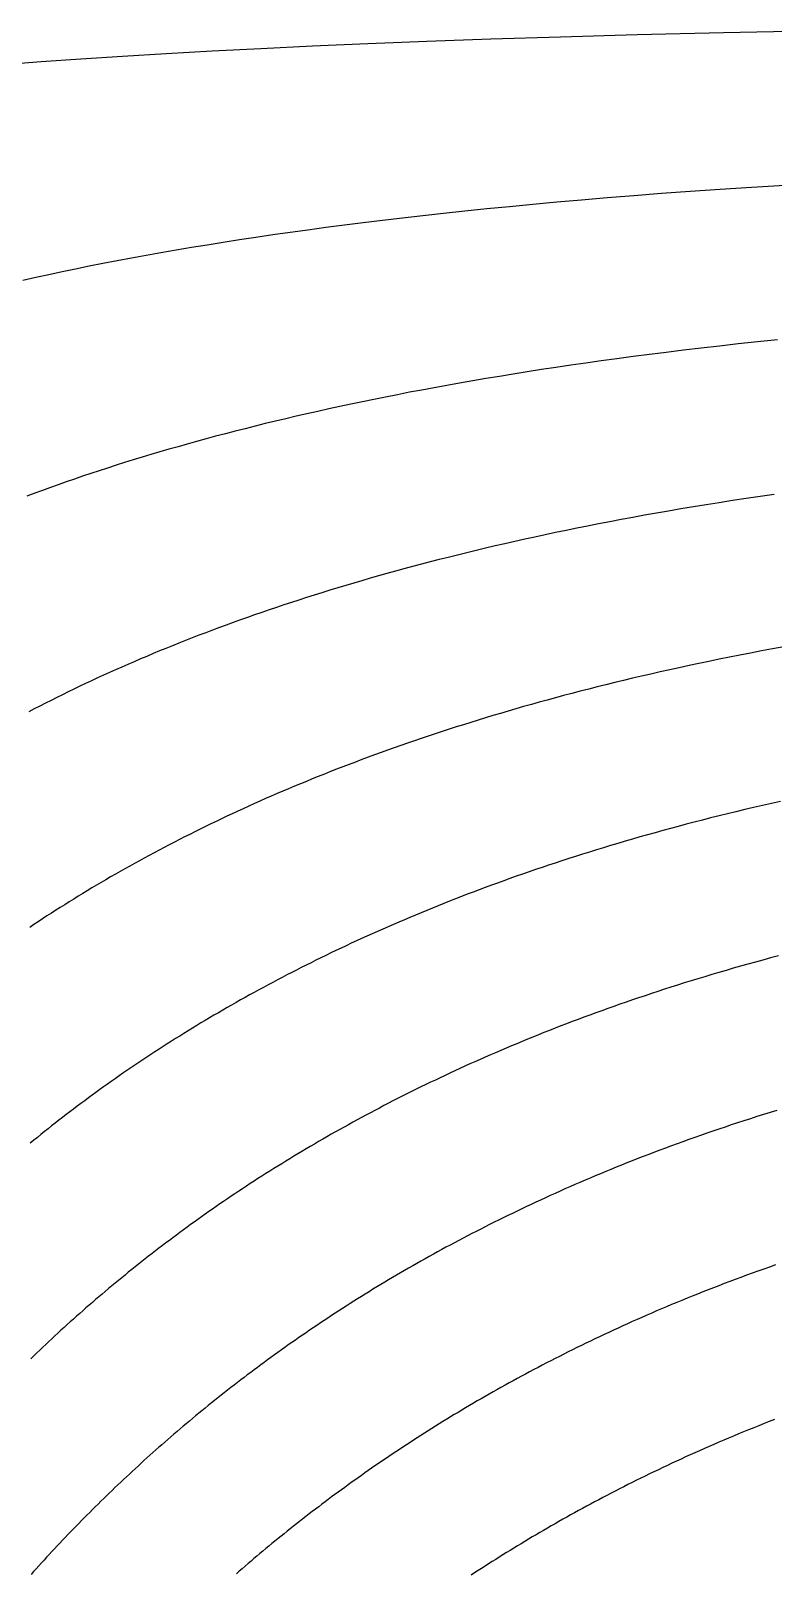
# Model space of a CAD drawing. Extents: x 2 to 198, y -170 to -3.
# Drawn here: x 45.1 to 73, y -60.9 to -2.9 of the extents above; entities that cross this region are included whole.
import ezdxf

# ---------------------------------------------------------------- set-up
doc = ezdxf.new("R2010")
doc.units = 0
doc.layers.add('MyLines', color=7, linetype='Continuous')

msp = doc.modelspace()

# ---------------------------------------------------------------- linework, layer by layer
at = {"layer": 'MyLines'}
for p, q in [((74.843, -2.866), (71.117, -2.943)), ((55.668, -3.446), (53.722, -3.538)), ((57.744, -3.357), (55.668, -3.446)), ((59.97, -3.269), (57.744, -3.357)), ((62.373, -3.185), (59.97, -3.269)), ((64.992, -3.102), (62.373, -3.185)), ((67.879, -3.021), (64.992, -3.102)), ((71.117, -2.943), (67.879, -3.021)), ((45.463, -4.036), (44.042, -4.143)), ((46.952, -3.931), (45.463, -4.036)), ((48.514, -3.829), (46.952, -3.931)), ((50.157, -3.729), (48.514, -3.829)), ((51.889, -3.632), (50.157, -3.729)), ((53.722, -3.538), (51.889, -3.632)), ((73.423, -8.682), (72.179, -8.759)), ((65.78, -9.236), (64.848, -9.318)), ((66.745, -9.155), (65.78, -9.236)), ((67.746, -9.074), (66.745, -9.155)), ((68.785, -8.994), (67.746, -9.074)), ((69.867, -8.915), (68.785, -8.994)), ((70.996, -8.837), (69.867, -8.915)), ((72.179, -8.759), (70.996, -8.837)), ((59.808, -9.827), (59.045, -9.914)), ((60.59, -9.74), (59.808, -9.827)), ((61.394, -9.654), (60.59, -9.74)), ((62.219, -9.569), (61.394, -9.654)), ((63.069, -9.485), (62.219, -9.569)), ((63.945, -9.401), (63.069, -9.485)), ((64.848, -9.318), (63.945, -9.401)), ((55.492, -10.362), (54.828, -10.455)), ((56.171, -10.271), (55.492, -10.362)), ((56.865, -10.181), (56.171, -10.271)), ((57.574, -10.091), (56.865, -10.181)), ((58.301, -10.002), (57.574, -10.091)), ((59.045, -9.914), (58.301, -10.002)), ((51.112, -11.025), (50.533, -11.123)), ((51.702, -10.928), (51.112, -11.025)), ((52.303, -10.831), (51.702, -10.928)), ((52.915, -10.736), (52.303, -10.831)), ((53.54, -10.641), (52.915, -10.736)), ((54.177, -10.547), (53.54, -10.641)), ((54.828, -10.455), (54.177, -10.547)), ((48.317, -11.523), (47.786, -11.626)), ((48.857, -11.422), (48.317, -11.523)), ((49.406, -11.321), (48.857, -11.422)), ((49.964, -11.222), (49.406, -11.321)), ((50.533, -11.123), (49.964, -11.222)), ((45.259, -12.152), (44.777, -12.26)), ((45.749, -12.045), (45.259, -12.152)), ((46.246, -11.939), (45.749, -12.045)), ((46.751, -11.833), (46.246, -11.939)), ((47.265, -11.729), (46.751, -11.833)), ((47.786, -11.626), (47.265, -11.729)), ((73.146, -14.497), (72.399, -14.574)), ((68.338, -15.047), (67.719, -15.127)), ((68.971, -14.967), (68.338, -15.047)), ((69.621, -14.888), (68.971, -14.967)), ((70.287, -14.809), (69.621, -14.888)), ((70.972, -14.73), (70.287, -14.809)), ((71.675, -14.652), (70.972, -14.73)), ((72.399, -14.574), (71.675, -14.652)), ((64.273, -15.618), (63.737, -15.701)), ((64.818, -15.535), (64.273, -15.618)), ((65.375, -15.453), (64.818, -15.535)), ((65.942, -15.371), (65.375, -15.453)), ((66.522, -15.289), (65.942, -15.371)), ((67.114, -15.208), (66.522, -15.289)), ((67.719, -15.127), (67.114, -15.208)), ((60.717, -16.21), (60.242, -16.297)), ((61.199, -16.124), (60.717, -16.21)), ((61.69, -16.039), (61.199, -16.124)), ((62.188, -15.954), (61.69, -16.039)), ((62.696, -15.869), (62.188, -15.954)), ((63.212, -15.785), (62.696, -15.869)), ((63.737, -15.701), (63.212, -15.785)), ((57.54, -16.825), (57.112, -16.915)), ((57.974, -16.736), (57.54, -16.825)), ((58.414, -16.647), (57.974, -16.736)), ((58.861, -16.559), (58.414, -16.647)), ((59.315, -16.471), (58.861, -16.559)), ((59.775, -16.384), (59.315, -16.471)), ((60.242, -16.297), (59.775, -16.384)), ((55.056, -17.371), (54.66, -17.464)), ((55.456, -17.279), (55.056, -17.371)), ((55.862, -17.187), (55.456, -17.279)), ((56.273, -17.096), (55.862, -17.187)), ((56.69, -17.005), (56.273, -17.096)), ((57.112, -16.915), (56.69, -17.005)), ((52.754, -17.934), (52.387, -18.03)), ((53.127, -17.839), (52.754, -17.934)), ((53.503, -17.745), (53.127, -17.839)), ((53.884, -17.65), (53.503, -17.745)), ((54.27, -17.557), (53.884, -17.65)), ((54.66, -17.464), (54.27, -17.557)), ((50.609, -18.516), (50.266, -18.615)), ((50.957, -18.418), (50.609, -18.516)), ((51.308, -18.32), (50.957, -18.418)), ((51.664, -18.223), (51.308, -18.32)), ((52.023, -18.126), (51.664, -18.223)), ((52.387, -18.03), (52.023, -18.126)), ((48.6, -19.116), (48.277, -19.218)), ((48.926, -19.015), (48.6, -19.116)), ((49.256, -18.914), (48.926, -19.015)), ((49.589, -18.814), (49.256, -18.914)), ((49.925, -18.714), (49.589, -18.814)), ((50.266, -18.615), (49.925, -18.714)), ((47.018, -19.632), (46.711, -19.736)), ((47.328, -19.528), (47.018, -19.632)), ((47.641, -19.424), (47.328, -19.528)), ((47.958, -19.321), (47.641, -19.424)), ((48.277, -19.218), (47.958, -19.321)), ((45.218, -20.268), (44.928, -20.376)), ((45.511, -20.161), (45.218, -20.268)), ((45.807, -20.054), (45.511, -20.161)), ((46.105, -19.947), (45.807, -20.054)), ((46.406, -19.842), (46.105, -19.947)), ((46.711, -19.736), (46.406, -19.842)), ((73.028, -20.313), (72.495, -20.39)), ((69.516, -20.861), (69.052, -20.94)), ((69.989, -20.782), (69.516, -20.861)), ((70.47, -20.703), (69.989, -20.782)), ((70.961, -20.624), (70.47, -20.703)), ((71.462, -20.546), (70.961, -20.624)), ((71.973, -20.468), (71.462, -20.546)), ((72.495, -20.39), (71.973, -20.468)), ((66.426, -21.423), (66.012, -21.505)), ((66.846, -21.342), (66.426, -21.423)), ((67.273, -21.261), (66.846, -21.342)), ((67.707, -21.18), (67.273, -21.261)), ((68.148, -21.1), (67.707, -21.18)), ((68.596, -21.02), (68.148, -21.1)), ((69.052, -20.94), (68.596, -21.02)), ((63.649, -22.001), (63.273, -22.085)), ((64.029, -21.918), (63.649, -22.001)), ((64.415, -21.835), (64.029, -21.918)), ((64.806, -21.752), (64.415, -21.835)), ((65.202, -21.669), (64.806, -21.752)), ((65.604, -21.587), (65.202, -21.669)), ((66.012, -21.505), (65.604, -21.587)), ((61.116, -22.595), (60.772, -22.681)), ((61.465, -22.509), (61.116, -22.595)), ((61.818, -22.424), (61.465, -22.509)), ((62.175, -22.338), (61.818, -22.424)), ((62.537, -22.254), (62.175, -22.338)), ((62.903, -22.169), (62.537, -22.254)), ((63.273, -22.085), (62.903, -22.169)), ((58.783, -23.204), (58.463, -23.293)), ((59.105, -23.116), (58.783, -23.204)), ((59.431, -23.028), (59.105, -23.116)), ((59.761, -22.941), (59.431, -23.028)), ((60.094, -22.854), (59.761, -22.941)), ((60.431, -22.767), (60.094, -22.854)), ((60.772, -22.681), (60.431, -22.767)), ((56.915, -23.74), (56.615, -23.83)), ((57.219, -23.65), (56.915, -23.74)), ((57.525, -23.56), (57.219, -23.65)), ((57.835, -23.47), (57.525, -23.56)), ((58.147, -23.381), (57.835, -23.47)), ((58.463, -23.293), (58.147, -23.381)), ((55.154, -24.287), (54.87, -24.38)), ((55.441, -24.195), (55.154, -24.287)), ((55.73, -24.103), (55.441, -24.195)), ((56.022, -24.012), (55.73, -24.103)), ((56.317, -23.921), (56.022, -24.012)), ((56.615, -23.83), (56.317, -23.921)), ((53.218, -24.943), (52.951, -25.038)), ((53.487, -24.848), (53.218, -24.943)), ((53.759, -24.754), (53.487, -24.848)), ((54.033, -24.66), (53.759, -24.754)), ((54.31, -24.566), (54.033, -24.66)), ((54.589, -24.473), (54.31, -24.566)), ((54.87, -24.38), (54.589, -24.473)), ((51.648, -25.518), (51.393, -25.615)), ((51.904, -25.421), (51.648, -25.518)), ((52.162, -25.325), (51.904, -25.421)), ((52.423, -25.229), (52.162, -25.325)), ((52.686, -25.133), (52.423, -25.229)), ((52.951, -25.038), (52.686, -25.133)), ((50.151, -26.107), (49.909, -26.206)), ((50.396, -26.008), (50.151, -26.107)), ((50.642, -25.909), (50.396, -26.008)), ((50.891, -25.811), (50.642, -25.909)), ((51.141, -25.713), (50.891, -25.811)), ((51.393, -25.615), (51.141, -25.713)), ((73.385, -26.051), (72.963, -26.129)), ((48.956, -26.608), (48.723, -26.709)), ((49.192, -26.507), (48.956, -26.608)), ((49.429, -26.407), (49.192, -26.507)), ((49.668, -26.306), (49.429, -26.407)), ((49.909, -26.206), (49.668, -26.306)), ((70.196, -26.675), (69.824, -26.754)), ((70.573, -26.597), (70.196, -26.675)), ((70.955, -26.518), (70.573, -26.597)), ((71.344, -26.44), (70.955, -26.518)), ((71.739, -26.361), (71.344, -26.44)), ((72.14, -26.284), (71.739, -26.361)), ((72.548, -26.206), (72.14, -26.284)), ((72.963, -26.129), (72.548, -26.206)), ((47.579, -27.222), (47.355, -27.326)), ((47.805, -27.119), (47.579, -27.222)), ((48.032, -27.016), (47.805, -27.119)), ((48.26, -26.913), (48.032, -27.016)), ((48.491, -26.811), (48.26, -26.913)), ((48.723, -26.709), (48.491, -26.811)), ((67.701, -27.234), (67.363, -27.314)), ((68.043, -27.153), (67.701, -27.234)), ((68.39, -27.073), (68.043, -27.153)), ((68.741, -26.993), (68.39, -27.073)), ((69.097, -26.913), (68.741, -26.993)), ((69.458, -26.834), (69.097, -26.913)), ((69.824, -26.754), (69.458, -26.834)), ((46.259, -27.85), (46.045, -27.956)), ((46.476, -27.745), (46.259, -27.85)), ((46.693, -27.639), (46.476, -27.745)), ((46.912, -27.534), (46.693, -27.639)), ((47.133, -27.43), (46.912, -27.534)), ((47.355, -27.326), (47.133, -27.43)), ((65.418, -27.803), (65.107, -27.886)), ((65.733, -27.721), (65.418, -27.803)), ((66.051, -27.639), (65.733, -27.721)), ((66.373, -27.558), (66.051, -27.639)), ((66.699, -27.476), (66.373, -27.558)), ((67.029, -27.395), (66.699, -27.476)), ((67.363, -27.314), (67.029, -27.395)), ((45.2, -28.385), (44.993, -28.493)), ((45.409, -28.277), (45.2, -28.385)), ((45.62, -28.17), (45.409, -28.277)), ((45.832, -28.063), (45.62, -28.17)), ((46.045, -27.956), (45.832, -28.063)), ((63.308, -28.385), (63.018, -28.469)), ((63.6, -28.301), (63.308, -28.385)), ((63.895, -28.218), (63.6, -28.301)), ((64.193, -28.134), (63.895, -28.218)), ((64.494, -28.051), (64.193, -28.134)), ((64.799, -27.968), (64.494, -28.051)), ((65.107, -27.886), (64.799, -27.968)), ((61.341, -28.979), (61.07, -29.065)), ((61.614, -28.894), (61.341, -28.979)), ((61.889, -28.808), (61.614, -28.894)), ((62.168, -28.723), (61.889, -28.808)), ((62.448, -28.638), (62.168, -28.723)), ((62.732, -28.554), (62.448, -28.638)), ((63.018, -28.469), (62.732, -28.554)), ((59.496, -29.586), (59.242, -29.673)), ((59.753, -29.498), (59.496, -29.586)), ((60.012, -29.411), (59.753, -29.498)), ((60.273, -29.324), (60.012, -29.411)), ((60.536, -29.238), (60.273, -29.324)), ((60.802, -29.151), (60.536, -29.238)), ((61.07, -29.065), (60.802, -29.151)), ((58, -30.116), (57.758, -30.205)), ((58.244, -30.027), (58, -30.116)), ((58.491, -29.938), (58.244, -30.027)), ((58.739, -29.849), (58.491, -29.938)), ((58.989, -29.761), (58.739, -29.849)), ((59.242, -29.673), (58.989, -29.761)), ((56.342, -30.746), (56.112, -30.837)), ((56.573, -30.655), (56.342, -30.746)), ((56.807, -30.564), (56.573, -30.655)), ((57.042, -30.474), (56.807, -30.564)), ((57.278, -30.384), (57.042, -30.474)), ((57.517, -30.294), (57.278, -30.384)), ((57.758, -30.205), (57.517, -30.294)), ((54.988, -31.296), (54.768, -31.389)), ((55.209, -31.204), (54.988, -31.296)), ((55.433, -31.112), (55.209, -31.204)), ((55.657, -31.02), (55.433, -31.112)), ((55.884, -30.928), (55.657, -31.02)), ((56.112, -30.837), (55.884, -30.928)), ((53.69, -31.857), (53.478, -31.951)), ((53.902, -31.763), (53.69, -31.857)), ((54.116, -31.669), (53.902, -31.763)), ((54.332, -31.575), (54.116, -31.669)), ((54.549, -31.482), (54.332, -31.575)), ((54.768, -31.389), (54.549, -31.482)), ((73.266, -31.867), (72.921, -31.944)), ((52.443, -32.427), (52.24, -32.524)), ((52.647, -32.332), (52.443, -32.427)), ((52.853, -32.236), (52.647, -32.332)), ((53.06, -32.141), (52.853, -32.236)), ((53.269, -32.046), (53.06, -32.141)), ((53.478, -31.951), (53.269, -32.046)), ((70.638, -32.49), (70.328, -32.569)), ((70.952, -32.412), (70.638, -32.49)), ((71.269, -32.333), (70.952, -32.412)), ((71.591, -32.255), (71.269, -32.333)), ((71.917, -32.177), (71.591, -32.255)), ((72.247, -32.099), (71.917, -32.177)), ((72.582, -32.022), (72.247, -32.099)), ((72.921, -31.944), (72.582, -32.022)), ((51.244, -33.008), (51.048, -33.106)), ((51.44, -32.911), (51.244, -33.008)), ((51.638, -32.813), (51.44, -32.911)), ((51.838, -32.717), (51.638, -32.813)), ((52.038, -32.62), (51.838, -32.717)), ((52.24, -32.524), (52.038, -32.62)), ((68.545, -33.046), (68.259, -33.126)), ((68.834, -32.966), (68.545, -33.046)), ((69.126, -32.886), (68.834, -32.966)), ((69.421, -32.807), (69.126, -32.886)), ((69.72, -32.727), (69.421, -32.807)), ((70.022, -32.648), (69.72, -32.727)), ((70.328, -32.569), (70.022, -32.648)), ((50.088, -33.599), (49.899, -33.699)), ((50.278, -33.5), (50.088, -33.599)), ((50.469, -33.401), (50.278, -33.5)), ((50.661, -33.302), (50.469, -33.401)), ((50.854, -33.204), (50.661, -33.302)), ((51.048, -33.106), (50.854, -33.204)), ((66.605, -33.611), (66.339, -33.692)), ((66.874, -33.529), (66.605, -33.611)), ((67.145, -33.448), (66.874, -33.529)), ((67.42, -33.367), (67.145, -33.448)), ((67.696, -33.287), (67.42, -33.367)), ((67.976, -33.206), (67.696, -33.287)), ((68.259, -33.126), (67.976, -33.206)), ((48.973, -34.201), (48.791, -34.302)), ((49.156, -34.1), (48.973, -34.201)), ((49.34, -33.999), (49.156, -34.1)), ((49.526, -33.899), (49.34, -33.999)), ((49.712, -33.799), (49.526, -33.899)), ((49.899, -33.699), (49.712, -33.799)), ((64.794, -34.185), (64.545, -34.268)), ((65.046, -34.102), (64.794, -34.185)), ((65.3, -34.02), (65.046, -34.102)), ((65.556, -33.938), (65.3, -34.02)), ((65.815, -33.856), (65.556, -33.938)), ((66.076, -33.774), (65.815, -33.856)), ((66.339, -33.692), (66.076, -33.774)), ((47.896, -34.814), (47.72, -34.917)), ((48.073, -34.711), (47.896, -34.814)), ((48.251, -34.608), (48.073, -34.711)), ((48.43, -34.506), (48.251, -34.608)), ((48.61, -34.404), (48.43, -34.506)), ((48.791, -34.302), (48.61, -34.404)), ((63.092, -34.769), (62.857, -34.854)), ((63.329, -34.685), (63.092, -34.769)), ((63.568, -34.601), (63.329, -34.685)), ((63.809, -34.518), (63.568, -34.601)), ((64.052, -34.434), (63.809, -34.518)), ((64.298, -34.351), (64.052, -34.434)), ((64.545, -34.268), (64.298, -34.351)), ((47.025, -35.333), (46.854, -35.437)), ((47.197, -35.228), (47.025, -35.333)), ((47.371, -35.124), (47.197, -35.228)), ((47.545, -35.02), (47.371, -35.124)), ((47.72, -34.917), (47.545, -35.02)), ((61.485, -35.364), (61.262, -35.449)), ((61.709, -35.278), (61.485, -35.364)), ((61.935, -35.193), (61.709, -35.278)), ((62.163, -35.108), (61.935, -35.193)), ((62.392, -35.023), (62.163, -35.108)), ((62.624, -34.938), (62.392, -35.023)), ((62.857, -34.854), (62.624, -34.938)), ((46.011, -35.965), (45.845, -36.072)), ((46.178, -35.859), (46.011, -35.965)), ((46.346, -35.753), (46.178, -35.859)), ((46.514, -35.648), (46.346, -35.753)), ((46.684, -35.542), (46.514, -35.648)), ((46.854, -35.437), (46.684, -35.542)), ((59.96, -35.968), (59.748, -36.055)), ((60.173, -35.881), (59.96, -35.968)), ((60.387, -35.795), (60.173, -35.881)), ((60.604, -35.708), (60.387, -35.795)), ((60.821, -35.622), (60.604, -35.708)), ((61.041, -35.535), (60.821, -35.622)), ((61.262, -35.449), (61.041, -35.535)), ((45.191, -36.501), (45.029, -36.609)), ((45.353, -36.393), (45.191, -36.501)), ((45.516, -36.286), (45.353, -36.393)), ((45.68, -36.179), (45.516, -36.286)), ((45.845, -36.072), (45.68, -36.179)), ((58.711, -36.495), (58.508, -36.583)), ((58.916, -36.406), (58.711, -36.495)), ((59.122, -36.318), (58.916, -36.406)), ((59.329, -36.23), (59.122, -36.318)), ((59.538, -36.143), (59.329, -36.23)), ((59.748, -36.055), (59.538, -36.143)), ((57.316, -37.118), (57.122, -37.208)), ((57.512, -37.029), (57.316, -37.118)), ((57.709, -36.939), (57.512, -37.029)), ((57.906, -36.85), (57.709, -36.939)), ((58.106, -36.761), (57.906, -36.85)), ((58.306, -36.672), (58.106, -36.761)), ((58.508, -36.583), (58.306, -36.672)), ((56.169, -37.662), (55.982, -37.753)), ((56.357, -37.571), (56.169, -37.662)), ((56.547, -37.48), (56.357, -37.571)), ((56.737, -37.389), (56.547, -37.48)), ((56.929, -37.299), (56.737, -37.389)), ((57.122, -37.208), (56.929, -37.299)), ((73.184, -37.683), (72.893, -37.76)), ((54.882, -38.305), (54.702, -38.398)), ((55.063, -38.213), (54.882, -38.305)), ((55.244, -38.12), (55.063, -38.213)), ((55.427, -38.028), (55.244, -38.12)), ((55.611, -37.936), (55.427, -38.028)), ((55.796, -37.844), (55.611, -37.936)), ((55.982, -37.753), (55.796, -37.844)), ((70.949, -38.306), (70.683, -38.384)), ((71.217, -38.227), (70.949, -38.306)), ((71.489, -38.149), (71.217, -38.227)), ((71.763, -38.071), (71.489, -38.149)), ((72.041, -37.993), (71.763, -38.071)), ((72.321, -37.915), (72.041, -37.993)), ((72.605, -37.837), (72.321, -37.915)), ((72.893, -37.76), (72.605, -37.837)), ((53.819, -38.866), (53.646, -38.96)), ((53.994, -38.772), (53.819, -38.866)), ((54.17, -38.678), (53.994, -38.772)), ((54.346, -38.585), (54.17, -38.678)), ((54.524, -38.491), (54.346, -38.585)), ((54.702, -38.398), (54.524, -38.491)), ((69.146, -38.859), (68.898, -38.939)), ((69.396, -38.779), (69.146, -38.859)), ((69.648, -38.7), (69.396, -38.779)), ((69.903, -38.621), (69.648, -38.7)), ((70.16, -38.542), (69.903, -38.621)), ((70.421, -38.463), (70.16, -38.542)), ((70.683, -38.384), (70.421, -38.463)), ((52.791, -39.435), (52.623, -39.53)), ((52.96, -39.339), (52.791, -39.435)), ((53.13, -39.244), (52.96, -39.339)), ((53.301, -39.149), (53.13, -39.244)), ((53.473, -39.055), (53.301, -39.149)), ((53.646, -38.96), (53.473, -39.055)), ((67.459, -39.42), (67.227, -39.501)), ((67.694, -39.34), (67.459, -39.42)), ((67.93, -39.259), (67.694, -39.34)), ((68.169, -39.179), (67.93, -39.259)), ((68.41, -39.099), (68.169, -39.179)), ((68.653, -39.019), (68.41, -39.099)), ((68.898, -38.939), (68.653, -39.019)), ((51.796, -40.012), (51.633, -40.109)), ((51.959, -39.915), (51.796, -40.012)), ((52.124, -39.819), (51.959, -39.915)), ((52.29, -39.722), (52.124, -39.819)), ((52.456, -39.626), (52.29, -39.722)), ((52.623, -39.53), (52.456, -39.626)), ((65.872, -39.99), (65.652, -40.072)), ((66.093, -39.908), (65.872, -39.99)), ((66.316, -39.826), (66.093, -39.908)), ((66.541, -39.745), (66.316, -39.826)), ((66.768, -39.663), (66.541, -39.745)), ((66.996, -39.582), (66.768, -39.663)), ((67.227, -39.501), (66.996, -39.582)), ((50.83, -40.597), (50.672, -40.696)), ((50.989, -40.499), (50.83, -40.597)), ((51.149, -40.401), (50.989, -40.499)), ((51.309, -40.304), (51.149, -40.401)), ((51.471, -40.206), (51.309, -40.304)), ((51.633, -40.109), (51.471, -40.206)), ((64.37, -40.568), (64.162, -40.651)), ((64.58, -40.485), (64.37, -40.568)), ((64.791, -40.402), (64.58, -40.485)), ((65.004, -40.319), (64.791, -40.402)), ((65.219, -40.237), (65.004, -40.319)), ((65.435, -40.154), (65.219, -40.237)), ((65.652, -40.072), (65.435, -40.154)), ((49.894, -41.191), (49.74, -41.291)), ((50.048, -41.092), (49.894, -41.191)), ((50.203, -40.992), (50.048, -41.092)), ((50.358, -40.893), (50.203, -40.992)), ((50.515, -40.794), (50.358, -40.893)), ((50.672, -40.696), (50.515, -40.794)), ((62.944, -41.154), (62.746, -41.238)), ((63.144, -41.07), (62.944, -41.154)), ((63.344, -40.985), (63.144, -41.07)), ((63.547, -40.902), (63.344, -40.985)), ((63.75, -40.818), (63.547, -40.902)), ((63.956, -40.734), (63.75, -40.818)), ((64.162, -40.651), (63.956, -40.734)), ((49.133, -41.693), (48.984, -41.794)), ((49.284, -41.592), (49.133, -41.693)), ((49.435, -41.492), (49.284, -41.592)), ((49.587, -41.391), (49.435, -41.492)), ((49.74, -41.291), (49.587, -41.391)), ((61.585, -41.748), (61.395, -41.834)), ((61.775, -41.663), (61.585, -41.748)), ((61.967, -41.578), (61.775, -41.663)), ((62.16, -41.492), (61.967, -41.578)), ((62.354, -41.408), (62.16, -41.492)), ((62.549, -41.323), (62.354, -41.408)), ((62.746, -41.238), (62.549, -41.323)), ((48.245, -42.303), (48.099, -42.406)), ((48.391, -42.201), (48.245, -42.303)), ((48.538, -42.099), (48.391, -42.201)), ((48.686, -41.997), (48.538, -42.099)), ((48.834, -41.896), (48.686, -41.997)), ((48.984, -41.794), (48.834, -41.896)), ((60.285, -42.352), (60.104, -42.438)), ((60.467, -42.265), (60.285, -42.352)), ((60.65, -42.178), (60.467, -42.265)), ((60.835, -42.092), (60.65, -42.178)), ((61.021, -42.006), (60.835, -42.092)), ((61.207, -41.92), (61.021, -42.006)), ((61.395, -41.834), (61.207, -41.92)), ((47.38, -42.922), (47.238, -43.026)), ((47.523, -42.819), (47.38, -42.922)), ((47.666, -42.715), (47.523, -42.819)), ((47.81, -42.612), (47.666, -42.715)), ((47.954, -42.509), (47.81, -42.612)), ((48.099, -42.406), (47.954, -42.509)), ((59.214, -42.875), (59.039, -42.963)), ((59.39, -42.788), (59.214, -42.875)), ((59.566, -42.7), (59.39, -42.788)), ((59.744, -42.613), (59.566, -42.7)), ((59.923, -42.525), (59.744, -42.613)), ((60.104, -42.438), (59.923, -42.525)), ((46.677, -43.445), (46.539, -43.55)), ((46.817, -43.34), (46.677, -43.445)), ((46.957, -43.235), (46.817, -43.34)), ((47.097, -43.131), (46.957, -43.235)), ((47.238, -43.026), (47.097, -43.131)), ((58.01, -43.495), (57.842, -43.584)), ((58.179, -43.406), (58.01, -43.495)), ((58.349, -43.317), (58.179, -43.406)), ((58.52, -43.228), (58.349, -43.317)), ((58.692, -43.14), (58.52, -43.228)), ((58.865, -43.052), (58.692, -43.14)), ((59.039, -42.963), (58.865, -43.052)), ((73.123, -43.498), (72.872, -43.576)), ((45.854, -44.081), (45.719, -44.188)), ((45.99, -43.974), (45.854, -44.081)), ((46.126, -43.868), (45.99, -43.974)), ((46.263, -43.762), (46.126, -43.868)), ((46.401, -43.656), (46.263, -43.762)), ((46.539, -43.55), (46.401, -43.656)), ((57.015, -44.033), (56.852, -44.123)), ((57.178, -43.943), (57.015, -44.033)), ((57.343, -43.853), (57.178, -43.943)), ((57.508, -43.763), (57.343, -43.853)), ((57.675, -43.674), (57.508, -43.763)), ((57.842, -43.584), (57.675, -43.674)), ((71.414, -44.043), (71.18, -44.121)), ((71.651, -43.964), (71.414, -44.043)), ((71.89, -43.886), (71.651, -43.964)), ((72.132, -43.809), (71.89, -43.886)), ((72.376, -43.731), (72.132, -43.809)), ((72.623, -43.653), (72.376, -43.731)), ((72.872, -43.576), (72.623, -43.653)), ((45.184, -44.618), (45.052, -44.726)), ((45.317, -44.51), (45.184, -44.618)), ((45.451, -44.402), (45.317, -44.51)), ((45.584, -44.295), (45.451, -44.402)), ((45.719, -44.188), (45.584, -44.295)), ((55.892, -44.669), (55.735, -44.761)), ((56.05, -44.578), (55.892, -44.669)), ((56.209, -44.486), (56.05, -44.578)), ((56.368, -44.395), (56.209, -44.486)), ((56.529, -44.305), (56.368, -44.395)), ((56.69, -44.214), (56.529, -44.305)), ((56.852, -44.123), (56.69, -44.214)), ((69.595, -44.673), (69.377, -44.752)), ((69.816, -44.594), (69.595, -44.673)), ((70.038, -44.514), (69.816, -44.594)), ((70.262, -44.435), (70.038, -44.514)), ((70.488, -44.357), (70.262, -44.435)), ((70.717, -44.278), (70.488, -44.357)), ((70.947, -44.199), (70.717, -44.278)), ((71.18, -44.121), (70.947, -44.199)), ((54.961, -45.222), (54.809, -45.315)), ((55.115, -45.129), (54.961, -45.222)), ((55.269, -45.037), (55.115, -45.129)), ((55.423, -44.945), (55.269, -45.037)), ((55.579, -44.853), (55.423, -44.945)), ((55.735, -44.761), (55.579, -44.853)), ((68.103, -45.232), (67.896, -45.312)), ((68.311, -45.152), (68.103, -45.232)), ((68.521, -45.071), (68.311, -45.152)), ((68.732, -44.991), (68.521, -45.071)), ((68.945, -44.912), (68.732, -44.991)), ((69.16, -44.832), (68.945, -44.912)), ((69.377, -44.752), (69.16, -44.832)), ((54.058, -45.781), (53.909, -45.875)), ((54.206, -45.687), (54.058, -45.781)), ((54.356, -45.594), (54.206, -45.687)), ((54.506, -45.501), (54.356, -45.594)), ((54.657, -45.407), (54.506, -45.501)), ((54.809, -45.315), (54.657, -45.407)), ((66.69, -45.798), (66.494, -45.879)), ((66.887, -45.716), (66.69, -45.798)), ((67.086, -45.635), (66.887, -45.716)), ((67.286, -45.554), (67.086, -45.635)), ((67.488, -45.473), (67.286, -45.554)), ((67.692, -45.393), (67.488, -45.473)), ((67.896, -45.312), (67.692, -45.393)), ((53.179, -46.348), (53.035, -46.443)), ((53.324, -46.253), (53.179, -46.348)), ((53.469, -46.158), (53.324, -46.253)), ((53.615, -46.064), (53.469, -46.158)), ((53.762, -45.969), (53.615, -46.064)), ((53.909, -45.875), (53.762, -45.969)), ((65.346, -46.371), (65.159, -46.453)), ((65.534, -46.288), (65.346, -46.371)), ((65.723, -46.206), (65.534, -46.288)), ((65.914, -46.124), (65.723, -46.206)), ((66.106, -46.042), (65.914, -46.124)), ((66.299, -45.961), (66.106, -46.042)), ((66.494, -45.879), (66.299, -45.961)), ((52.324, -46.921), (52.184, -47.017)), ((52.465, -46.825), (52.324, -46.921)), ((52.606, -46.729), (52.465, -46.825)), ((52.748, -46.633), (52.606, -46.729)), ((52.891, -46.538), (52.748, -46.633)), ((53.035, -46.443), (52.891, -46.538)), ((64.063, -46.951), (63.885, -47.034)), ((64.243, -46.868), (64.063, -46.951)), ((64.424, -46.784), (64.243, -46.868)), ((64.606, -46.701), (64.424, -46.784)), ((64.789, -46.618), (64.606, -46.701)), ((64.973, -46.536), (64.789, -46.618)), ((65.159, -46.453), (64.973, -46.536)), ((51.491, -47.501), (51.355, -47.599)), ((51.629, -47.404), (51.491, -47.501)), ((51.767, -47.307), (51.629, -47.404)), ((51.905, -47.21), (51.767, -47.307)), ((52.044, -47.114), (51.905, -47.21)), ((52.184, -47.017), (52.044, -47.114)), ((62.836, -47.538), (62.665, -47.623)), ((63.008, -47.454), (62.836, -47.538)), ((63.181, -47.37), (63.008, -47.454)), ((63.356, -47.286), (63.181, -47.37)), ((63.531, -47.202), (63.356, -47.286)), ((63.707, -47.118), (63.531, -47.202)), ((63.885, -47.034), (63.707, -47.118)), ((50.68, -48.089), (50.547, -48.188)), ((50.814, -47.991), (50.68, -48.089)), ((50.948, -47.892), (50.814, -47.991)), ((51.083, -47.794), (50.948, -47.892)), ((51.219, -47.696), (51.083, -47.794)), ((51.355, -47.599), (51.219, -47.696)), ((61.658, -48.133), (61.494, -48.219)), ((61.824, -48.048), (61.658, -48.133)), ((61.99, -47.962), (61.824, -48.048)), ((62.157, -47.877), (61.99, -47.962)), ((62.325, -47.792), (62.157, -47.877)), ((62.495, -47.707), (62.325, -47.792)), ((62.665, -47.623), (62.495, -47.707)), ((49.889, -48.684), (49.759, -48.784)), ((50.02, -48.584), (49.889, -48.684)), ((50.151, -48.485), (50.02, -48.584)), ((50.282, -48.386), (50.151, -48.485)), ((50.415, -48.287), (50.282, -48.386)), ((50.547, -48.188), (50.415, -48.287)), ((60.525, -48.735), (60.367, -48.822)), ((60.685, -48.649), (60.525, -48.735)), ((60.845, -48.562), (60.685, -48.649)), ((61.006, -48.476), (60.845, -48.562)), ((61.167, -48.39), (61.006, -48.476)), ((61.33, -48.304), (61.167, -48.39)), ((61.494, -48.219), (61.33, -48.304)), ((49.118, -49.286), (48.991, -49.387)), ((49.245, -49.185), (49.118, -49.286)), ((49.373, -49.085), (49.245, -49.185)), ((49.501, -48.984), (49.373, -49.085)), ((49.63, -48.884), (49.501, -48.984)), ((49.759, -48.784), (49.63, -48.884)), ((59.588, -49.257), (59.434, -49.345)), ((59.742, -49.17), (59.588, -49.257)), ((59.897, -49.083), (59.742, -49.17)), ((60.053, -48.996), (59.897, -49.083)), ((60.21, -48.909), (60.053, -48.996)), ((60.367, -48.822), (60.21, -48.909)), ((73.077, -49.314), (72.856, -49.391)), ((48.364, -49.896), (48.241, -49.998)), ((48.489, -49.794), (48.364, -49.896)), ((48.614, -49.692), (48.489, -49.794)), ((48.739, -49.59), (48.614, -49.692)), ((48.865, -49.489), (48.739, -49.59)), ((48.991, -49.387), (48.865, -49.489)), ((58.529, -49.874), (58.381, -49.962)), ((58.678, -49.785), (58.529, -49.874)), ((58.828, -49.697), (58.678, -49.785)), ((58.978, -49.609), (58.828, -49.697)), ((59.129, -49.521), (58.978, -49.609)), ((59.281, -49.433), (59.129, -49.521)), ((59.434, -49.345), (59.281, -49.433)), ((71.566, -49.858), (71.357, -49.936)), ((71.776, -49.78), (71.566, -49.858)), ((71.988, -49.702), (71.776, -49.78)), ((72.202, -49.624), (71.988, -49.702)), ((72.418, -49.547), (72.202, -49.624)), ((72.636, -49.469), (72.418, -49.547)), ((72.856, -49.391), (72.636, -49.469)), ((47.75, -50.41), (47.628, -50.513)), ((47.872, -50.307), (47.75, -50.41)), ((47.994, -50.204), (47.872, -50.307)), ((48.117, -50.101), (47.994, -50.204)), ((48.241, -49.998), (48.117, -50.101)), ((57.506, -50.498), (57.362, -50.587)), ((57.65, -50.408), (57.506, -50.498)), ((57.794, -50.318), (57.65, -50.408)), ((57.94, -50.229), (57.794, -50.318)), ((58.086, -50.14), (57.94, -50.229)), ((58.233, -50.051), (58.086, -50.14)), ((58.381, -49.962), (58.233, -50.051)), ((69.945, -50.487), (69.749, -50.566)), ((70.142, -50.408), (69.945, -50.487)), ((70.34, -50.329), (70.142, -50.408)), ((70.54, -50.25), (70.34, -50.329)), ((70.742, -50.172), (70.54, -50.25)), ((70.946, -50.093), (70.742, -50.172)), ((71.151, -50.015), (70.946, -50.093)), ((71.357, -49.936), (71.151, -50.015)), ((47.028, -51.033), (46.909, -51.138)), ((47.147, -50.929), (47.028, -51.033)), ((47.267, -50.825), (47.147, -50.929)), ((47.387, -50.721), (47.267, -50.825)), ((47.507, -50.617), (47.387, -50.721)), ((47.628, -50.513), (47.507, -50.617)), ((56.655, -51.039), (56.515, -51.129)), ((56.795, -50.948), (56.655, -51.039)), ((56.936, -50.858), (56.795, -50.948)), ((57.077, -50.767), (56.936, -50.858)), ((57.219, -50.677), (57.077, -50.767)), ((57.362, -50.587), (57.219, -50.677)), ((68.606, -51.044), (68.42, -51.124)), ((68.793, -50.964), (68.606, -51.044)), ((68.982, -50.884), (68.793, -50.964)), ((69.171, -50.805), (68.982, -50.884)), ((69.363, -50.725), (69.171, -50.805)), ((69.555, -50.646), (69.363, -50.725)), ((69.749, -50.566), (69.555, -50.646)), ((46.439, -51.559), (46.322, -51.665)), ((46.556, -51.453), (46.439, -51.559)), ((46.673, -51.348), (46.556, -51.453)), ((46.791, -51.243), (46.673, -51.348)), ((46.909, -51.138), (46.791, -51.243)), ((55.827, -51.585), (55.691, -51.677)), ((55.963, -51.494), (55.827, -51.585)), ((56.1, -51.403), (55.963, -51.494)), ((56.238, -51.311), (56.1, -51.403)), ((56.376, -51.22), (56.238, -51.311)), ((56.515, -51.129), (56.376, -51.22)), ((67.332, -51.607), (67.155, -51.688)), ((67.51, -51.527), (67.332, -51.607)), ((67.69, -51.446), (67.51, -51.527)), ((67.871, -51.365), (67.69, -51.446)), ((68.053, -51.285), (67.871, -51.365)), ((68.236, -51.205), (68.053, -51.285)), ((68.42, -51.124), (68.236, -51.205)), ((45.746, -52.197), (45.632, -52.304)), ((45.86, -52.09), (45.746, -52.197)), ((45.975, -51.983), (45.86, -52.09)), ((46.09, -51.877), (45.975, -51.983)), ((46.206, -51.771), (46.09, -51.877)), ((46.322, -51.665), (46.206, -51.771)), ((54.887, -52.231), (54.756, -52.324)), ((55.02, -52.138), (54.887, -52.231)), ((55.153, -52.046), (55.02, -52.138)), ((55.286, -51.953), (55.153, -52.046)), ((55.421, -51.861), (55.286, -51.953)), ((55.555, -51.769), (55.421, -51.861)), ((55.691, -51.677), (55.555, -51.769)), ((66.115, -52.177), (65.946, -52.259)), ((66.286, -52.095), (66.115, -52.177)), ((66.458, -52.013), (66.286, -52.095)), ((66.63, -51.932), (66.458, -52.013)), ((66.804, -51.851), (66.63, -51.932)), ((66.979, -51.769), (66.804, -51.851)), ((67.155, -51.688), (66.979, -51.769)), ((45.18, -52.734), (45.068, -52.843)), ((45.292, -52.626), (45.18, -52.734)), ((45.405, -52.519), (45.292, -52.626)), ((45.518, -52.411), (45.405, -52.519)), ((45.632, -52.304), (45.518, -52.411)), ((54.104, -52.79), (53.976, -52.884)), ((54.233, -52.697), (54.104, -52.79)), ((54.363, -52.603), (54.233, -52.697)), ((54.493, -52.51), (54.363, -52.603)), ((54.624, -52.417), (54.493, -52.51)), ((54.756, -52.324), (54.624, -52.417)), ((64.95, -52.752), (64.787, -52.835)), ((65.113, -52.67), (64.95, -52.752)), ((65.278, -52.587), (65.113, -52.67)), ((65.443, -52.505), (65.278, -52.587)), ((65.61, -52.423), (65.443, -52.505)), ((65.777, -52.341), (65.61, -52.423)), ((65.946, -52.259), (65.777, -52.341)), ((53.34, -53.356), (53.214, -53.451)), ((53.466, -53.261), (53.34, -53.356)), ((53.593, -53.167), (53.466, -53.261)), ((53.72, -53.072), (53.593, -53.167)), ((53.847, -52.978), (53.72, -53.072)), ((53.976, -52.884), (53.847, -52.978)), ((63.831, -53.334), (63.674, -53.418)), ((63.988, -53.251), (63.831, -53.334)), ((64.146, -53.167), (63.988, -53.251)), ((64.305, -53.084), (64.146, -53.167)), ((64.465, -53.001), (64.305, -53.084)), ((64.626, -52.918), (64.465, -53.001)), ((64.787, -52.835), (64.626, -52.918)), ((52.594, -53.928), (52.471, -54.024)), ((52.717, -53.832), (52.594, -53.928)), ((52.841, -53.736), (52.717, -53.832)), ((52.965, -53.641), (52.841, -53.736)), ((53.089, -53.546), (52.965, -53.641)), ((53.214, -53.451), (53.089, -53.546)), ((62.753, -53.923), (62.603, -54.007)), ((62.905, -53.838), (62.753, -53.923)), ((63.057, -53.754), (62.905, -53.838)), ((63.21, -53.67), (63.057, -53.754)), ((63.364, -53.586), (63.21, -53.67)), ((63.519, -53.502), (63.364, -53.586)), ((63.674, -53.418), (63.519, -53.502)), ((51.865, -54.505), (51.745, -54.602)), ((51.985, -54.409), (51.865, -54.505)), ((52.106, -54.312), (51.985, -54.409)), ((52.227, -54.216), (52.106, -54.312)), ((52.349, -54.12), (52.227, -54.216)), ((52.471, -54.024), (52.349, -54.12)), ((61.715, -54.518), (61.569, -54.603)), ((61.861, -54.432), (61.715, -54.518)), ((62.008, -54.347), (61.861, -54.432)), ((62.155, -54.262), (62.008, -54.347)), ((62.304, -54.177), (62.155, -54.262)), ((62.453, -54.092), (62.304, -54.177)), ((62.603, -54.007), (62.453, -54.092)), ((51.153, -55.089), (51.035, -55.187)), ((51.27, -54.992), (51.153, -55.089)), ((51.388, -54.894), (51.27, -54.992)), ((51.507, -54.797), (51.388, -54.894)), ((51.626, -54.699), (51.507, -54.797)), ((51.745, -54.602), (51.626, -54.699)), ((60.711, -55.119), (60.57, -55.206)), ((60.852, -55.033), (60.711, -55.119)), ((60.994, -54.947), (60.852, -55.033)), ((61.137, -54.86), (60.994, -54.947)), ((61.28, -54.775), (61.137, -54.86)), ((61.424, -54.689), (61.28, -54.775)), ((61.569, -54.603), (61.424, -54.689)), ((73.041, -55.13), (72.843, -55.207)), ((50.456, -55.68), (50.341, -55.779)), ((50.571, -55.581), (50.456, -55.68)), ((50.686, -55.482), (50.571, -55.581)), ((50.802, -55.384), (50.686, -55.482)), ((50.919, -55.286), (50.802, -55.384)), ((51.035, -55.187), (50.919, -55.286)), ((59.877, -55.64), (59.74, -55.727)), ((60.014, -55.553), (59.877, -55.64)), ((60.152, -55.466), (60.014, -55.553)), ((60.291, -55.379), (60.152, -55.466)), ((60.43, -55.292), (60.291, -55.379)), ((60.57, -55.206), (60.43, -55.292)), ((71.686, -55.674), (71.499, -55.752)), ((71.875, -55.596), (71.686, -55.674)), ((72.066, -55.518), (71.875, -55.596)), ((72.258, -55.44), (72.066, -55.518)), ((72.451, -55.362), (72.258, -55.44)), ((72.646, -55.285), (72.451, -55.362)), ((72.843, -55.207), (72.646, -55.285)), ((49.774, -56.276), (49.662, -56.376)), ((49.886, -56.176), (49.774, -56.276)), ((49.999, -56.077), (49.886, -56.176)), ((50.113, -55.977), (49.999, -56.077)), ((50.227, -55.878), (50.113, -55.977)), ((50.341, -55.779), (50.227, -55.878)), ((58.932, -56.254), (58.799, -56.342)), ((59.065, -56.166), (58.932, -56.254)), ((59.199, -56.078), (59.065, -56.166)), ((59.333, -55.99), (59.199, -56.078)), ((59.468, -55.902), (59.333, -55.99)), ((59.604, -55.815), (59.468, -55.902)), ((59.74, -55.727), (59.604, -55.815)), ((70.224, -56.302), (70.047, -56.381)), ((70.402, -56.223), (70.224, -56.302)), ((70.582, -56.144), (70.402, -56.223)), ((70.762, -56.066), (70.582, -56.144)), ((70.944, -55.987), (70.762, -56.066)), ((71.128, -55.908), (70.944, -55.987)), ((71.313, -55.83), (71.128, -55.908)), ((71.499, -55.752), (71.313, -55.83)), ((49.106, -56.879), (48.996, -56.98)), ((49.217, -56.778), (49.106, -56.879)), ((49.327, -56.678), (49.217, -56.778)), ((49.438, -56.577), (49.327, -56.678)), ((49.55, -56.477), (49.438, -56.577)), ((49.662, -56.376), (49.55, -56.477)), ((58.015, -56.874), (57.887, -56.964)), ((58.145, -56.785), (58.015, -56.874)), ((58.274, -56.696), (58.145, -56.785)), ((58.405, -56.607), (58.274, -56.696)), ((58.536, -56.519), (58.405, -56.607)), ((58.667, -56.43), (58.536, -56.519)), ((58.799, -56.342), (58.667, -56.43)), ((69.01, -56.857), (68.841, -56.937)), ((69.18, -56.778), (69.01, -56.857)), ((69.351, -56.698), (69.18, -56.778)), ((69.523, -56.619), (69.351, -56.698)), ((69.697, -56.539), (69.523, -56.619)), ((69.871, -56.46), (69.697, -56.539)), ((70.047, -56.381), (69.871, -56.46)), ((48.56, -57.387), (48.452, -57.489)), ((48.669, -57.285), (48.56, -57.387)), ((48.778, -57.183), (48.669, -57.285)), ((48.887, -57.082), (48.778, -57.183)), ((48.996, -56.98), (48.887, -57.082)), ((57.251, -57.412), (57.125, -57.502)), ((57.377, -57.322), (57.251, -57.412)), ((57.504, -57.232), (57.377, -57.322)), ((57.631, -57.142), (57.504, -57.232)), ((57.758, -57.053), (57.631, -57.142)), ((57.887, -56.964), (57.758, -57.053)), ((67.85, -57.418), (67.689, -57.499)), ((68.013, -57.338), (67.85, -57.418)), ((68.177, -57.258), (68.013, -57.338)), ((68.341, -57.177), (68.177, -57.258)), ((68.507, -57.097), (68.341, -57.177)), ((68.674, -57.017), (68.507, -57.097)), ((68.841, -56.937), (68.674, -57.017)), ((47.918, -58.001), (47.812, -58.105)), ((48.024, -57.899), (47.918, -58.001)), ((48.131, -57.796), (48.024, -57.899)), ((48.237, -57.693), (48.131, -57.796)), ((48.345, -57.591), (48.237, -57.693)), ((48.452, -57.489), (48.345, -57.591)), ((56.382, -58.045), (56.26, -58.136)), ((56.505, -57.954), (56.382, -58.045)), ((56.628, -57.863), (56.505, -57.954)), ((56.752, -57.773), (56.628, -57.863)), ((56.876, -57.682), (56.752, -57.773)), ((57, -57.592), (56.876, -57.682)), ((57.125, -57.502), (57, -57.592)), ((66.739, -57.985), (66.583, -58.066)), ((66.895, -57.904), (66.739, -57.985)), ((67.052, -57.822), (66.895, -57.904)), ((67.209, -57.741), (67.052, -57.822)), ((67.368, -57.66), (67.209, -57.741)), ((67.528, -57.58), (67.368, -57.66)), ((67.689, -57.499), (67.528, -57.58)), ((47.288, -58.623), (47.184, -58.727)), ((47.392, -58.519), (47.288, -58.623)), ((47.496, -58.415), (47.392, -58.519)), ((47.601, -58.311), (47.496, -58.415)), ((47.706, -58.208), (47.601, -58.311)), ((47.812, -58.105), (47.706, -58.208)), ((55.657, -58.594), (55.537, -58.685)), ((55.776, -58.502), (55.657, -58.594)), ((55.897, -58.41), (55.776, -58.502)), ((56.017, -58.319), (55.897, -58.41)), ((56.139, -58.227), (56.017, -58.319)), ((56.26, -58.136), (56.139, -58.227)), ((65.67, -58.557), (65.521, -58.639)), ((65.82, -58.475), (65.67, -58.557)), ((65.971, -58.393), (65.82, -58.475)), ((66.123, -58.311), (65.971, -58.393)), ((66.276, -58.229), (66.123, -58.311)), ((66.429, -58.148), (66.276, -58.229)), ((66.583, -58.066), (66.429, -58.148)), ((46.772, -59.146), (46.67, -59.251)), ((46.875, -59.041), (46.772, -59.146)), ((46.977, -58.936), (46.875, -59.041)), ((47.08, -58.832), (46.977, -58.936)), ((47.184, -58.727), (47.08, -58.832)), ((54.948, -59.147), (54.831, -59.24)), ((55.065, -59.055), (54.948, -59.147)), ((55.182, -58.962), (55.065, -59.055)), ((55.3, -58.87), (55.182, -58.962)), ((55.419, -58.777), (55.3, -58.87)), ((55.537, -58.685), (55.419, -58.777)), ((64.641, -59.135), (64.497, -59.218)), ((64.786, -59.052), (64.641, -59.135)), ((64.931, -58.969), (64.786, -59.052)), ((65.078, -58.886), (64.931, -58.969)), ((65.225, -58.804), (65.078, -58.886)), ((65.372, -58.721), (65.225, -58.804)), ((65.521, -58.639), (65.372, -58.721)), ((46.164, -59.78), (46.064, -59.886)), ((46.265, -59.673), (46.164, -59.78)), ((46.366, -59.568), (46.265, -59.673)), ((46.467, -59.462), (46.366, -59.568)), ((46.568, -59.356), (46.467, -59.462)), ((46.67, -59.251), (46.568, -59.356)), ((54.254, -59.706), (54.14, -59.8)), ((54.369, -59.613), (54.254, -59.706)), ((54.484, -59.519), (54.369, -59.613)), ((54.599, -59.426), (54.484, -59.519)), ((54.715, -59.333), (54.599, -59.426)), ((54.831, -59.24), (54.715, -59.333)), ((63.648, -59.718), (63.509, -59.802)), ((63.788, -59.634), (63.648, -59.718)), ((63.928, -59.551), (63.788, -59.634)), ((64.07, -59.467), (63.928, -59.551)), ((64.211, -59.384), (64.07, -59.467)), ((64.354, -59.301), (64.211, -59.384)), ((64.497, -59.218), (64.354, -59.301)), ((45.667, -60.313), (45.568, -60.42)), ((45.766, -60.206), (45.667, -60.313)), ((45.865, -60.099), (45.766, -60.206)), ((45.964, -59.992), (45.865, -60.099)), ((46.064, -59.886), (45.964, -59.992)), ((53.464, -60.365), (53.353, -60.459)), ((53.576, -60.27), (53.464, -60.365)), ((53.688, -60.176), (53.576, -60.27)), ((53.8, -60.082), (53.688, -60.176)), ((53.913, -59.987), (53.8, -60.082)), ((54.026, -59.893), (53.913, -59.987)), ((54.14, -59.8), (54.026, -59.893)), ((62.688, -60.307), (62.554, -60.392)), ((62.824, -60.223), (62.688, -60.307)), ((62.959, -60.138), (62.824, -60.223)), ((63.096, -60.054), (62.959, -60.138)), ((63.233, -59.97), (63.096, -60.054)), ((63.371, -59.886), (63.233, -59.97)), ((63.509, -59.802), (63.371, -59.886)), ((45.177, -60.851), (45.08, -60.959)), ((45.274, -60.743), (45.177, -60.851)), ((45.372, -60.635), (45.274, -60.743)), ((45.47, -60.527), (45.372, -60.635)), ((45.568, -60.42), (45.47, -60.527)), ((52.911, -60.84), (52.802, -60.935)), ((53.021, -60.744), (52.911, -60.84)), ((53.131, -60.649), (53.021, -60.744)), ((53.242, -60.554), (53.131, -60.649)), ((53.353, -60.459), (53.242, -60.554)), ((61.759, -60.902), (61.629, -60.988)), ((61.89, -60.817), (61.759, -60.902)), ((62.022, -60.732), (61.89, -60.817)), ((62.154, -60.647), (62.022, -60.732)), ((62.287, -60.562), (62.154, -60.647)), ((62.42, -60.477), (62.287, -60.562)), ((62.554, -60.392), (62.42, -60.477))]:
    msp.add_line(p, q, dxfattribs=at)

doc.saveas('drawing.dxf')
